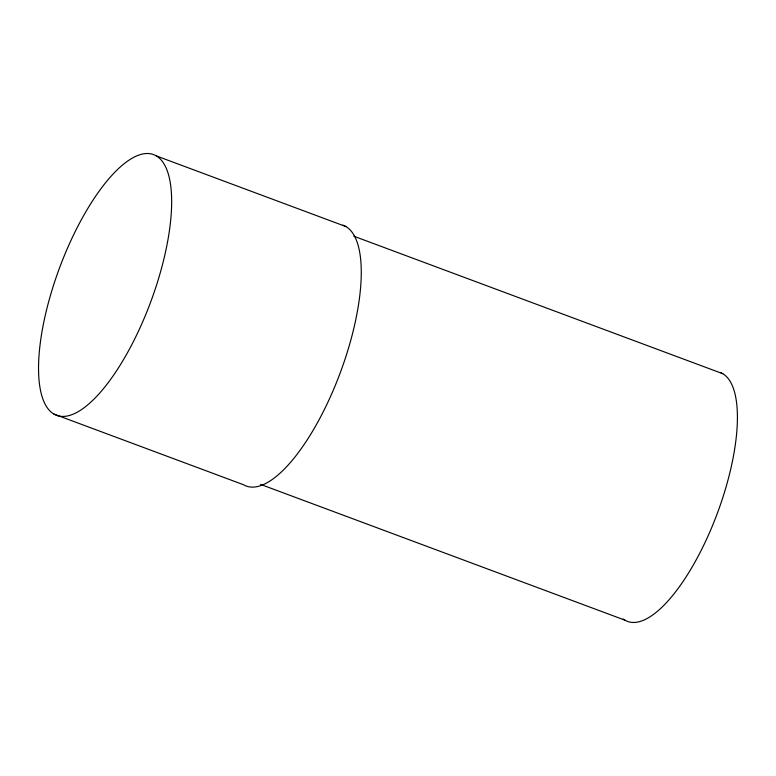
<?xml version="1.0" encoding="UTF-8"?>
<svg xmlns="http://www.w3.org/2000/svg" width="776" height="776" viewBox="0 0 776 776"><rect width="100%" height="100%" fill="white"/><g stroke="black" fill="none" stroke-linecap="round" stroke-linejoin="round"><path stroke-width="1.16" d="M156.364 155.928A139.098 48.655 -69.6 0 1 116.39 371.035A139.098 48.655 -69.6 0 1 42.641 328.035A139.098 48.655 -69.6 0 1 156.364 155.928L345.95 226.573M353.846 236.214L722.786 373.702M260.552 484.379L624.952 620.169M53.903 414.074L243.48 484.719A139.098 48.655 -69.6 0 0 339.083 375.865A139.098 48.655 -69.6 0 0 342.788 225.127M720.807 372.722A132.803 46.453 -69.6 0 1 714.618 520.395A132.803 46.453 -69.6 0 1 623.235 619.025"/></g></svg>
